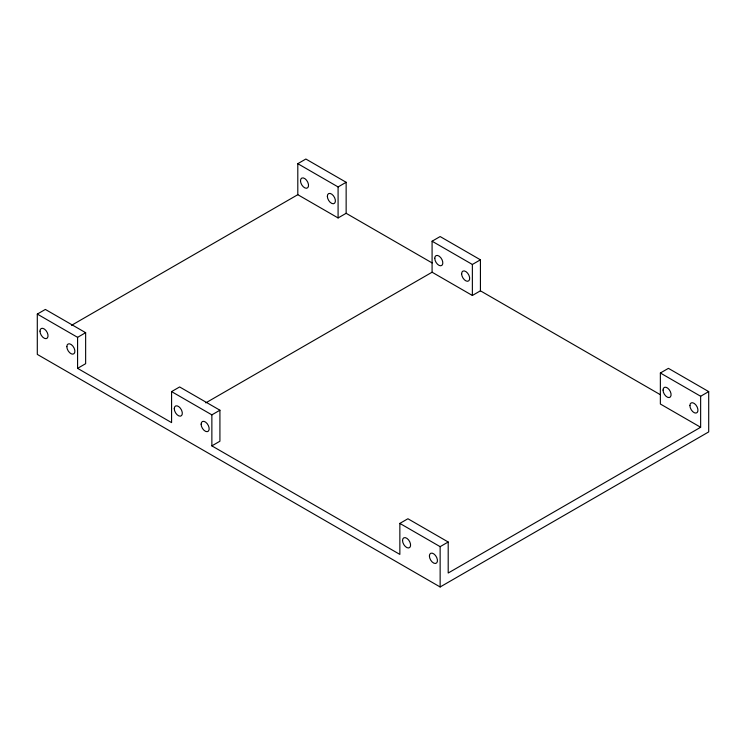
<?xml version="1.0" encoding="UTF-8"?>
<svg xmlns="http://www.w3.org/2000/svg" width="746" height="746" viewBox="0 0 746 746"><rect width="100%" height="100%" fill="white"/><g stroke="black" fill="none" stroke-linecap="round" stroke-linejoin="round"><path stroke-width="1.12" d="M37.3 314.085L45.357 309.431L85.641 332.688L85.641 363.694L77.584 368.347L77.584 337.341L37.3 314.085L37.3 354.397L440.14 586.971L708.7 431.915L708.7 391.603L668.416 368.347L660.359 373L660.359 404.015L700.643 427.272L700.643 396.257L660.359 373M71.504 325.34L297.803 194.687L297.803 163.682L305.86 159.029L346.144 182.285L346.144 213.3L432.139 262.946M77.584 337.341L85.641 332.688M297.803 163.682L338.087 186.938L346.144 182.285M297.803 194.687L338.087 217.944L346.144 213.3M171.58 391.603L179.637 386.95L219.921 410.216L219.921 441.222L211.864 445.875L211.864 414.86L171.58 391.603L171.58 422.618L77.584 368.347M205.784 402.868L432.083 272.215L432.083 241.21L440.14 236.557L480.424 259.813L480.424 290.819L660.378 394.718M211.864 414.86L219.921 410.216M432.083 241.21L472.367 264.466L480.424 259.813M432.083 272.215L472.367 295.472L480.424 290.819M211.864 445.875L399.856 554.409L399.856 523.403L407.913 518.75L448.197 542.006L448.197 573.021L700.643 427.272M399.856 523.403L440.14 546.659L448.197 542.006M700.643 396.257L708.7 391.603M472.367 264.466L472.367 295.472M440.14 546.659L440.14 586.971M338.087 186.938L338.087 217.944M327.345 196.245A5.698 3.292 60 0 0 333.387 203.761A5.698 3.292 60 0 0 333.387 195.704A5.698 3.292 60 0 0 327.345 196.245M300.489 180.737A5.698 3.292 60 0 0 306.531 188.253A5.698 3.292 60 0 0 306.531 180.196A5.698 3.292 60 0 0 300.489 180.737M689.901 405.563A5.698 3.292 60 0 0 695.943 413.079A5.698 3.292 60 0 0 695.943 405.022A5.698 3.292 60 0 0 689.901 405.563M663.045 390.055A5.698 3.292 60 0 0 669.087 397.571A5.698 3.292 60 0 0 669.087 389.515A5.698 3.292 60 0 0 663.045 390.055M461.625 273.763A5.698 3.292 60 0 0 467.667 281.279A5.698 3.292 60 0 0 467.667 273.223A5.698 3.292 60 0 0 461.625 273.763M434.769 258.265A5.698 3.292 60 0 0 440.811 265.781A5.698 3.292 60 0 0 440.811 257.724A5.698 3.292 60 0 0 434.769 258.265M174.266 408.659A5.698 3.292 60 0 0 180.308 416.175A5.698 3.292 60 0 0 180.308 408.118A5.698 3.292 60 0 0 174.266 408.659M201.122 424.166A5.698 3.292 60 0 0 207.164 431.682A5.698 3.292 60 0 0 207.164 423.625A5.698 3.292 60 0 0 201.122 424.166M39.986 331.14A5.698 3.292 60 0 0 46.028 338.656A5.698 3.292 60 0 0 46.028 330.599A5.698 3.292 60 0 0 39.986 331.14M66.842 346.638A5.698 3.292 60 0 0 72.884 354.154A5.698 3.292 60 0 0 72.884 346.097A5.698 3.292 60 0 0 66.842 346.638M429.398 555.957A5.698 3.292 60 0 0 435.44 563.482A5.698 3.292 60 0 0 435.44 555.425A5.698 3.292 60 0 0 429.398 555.957M402.542 540.458A5.698 3.292 60 0 0 408.584 547.974A5.698 3.292 60 0 0 408.584 539.918A5.698 3.292 60 0 0 402.542 540.458"/></g></svg>
